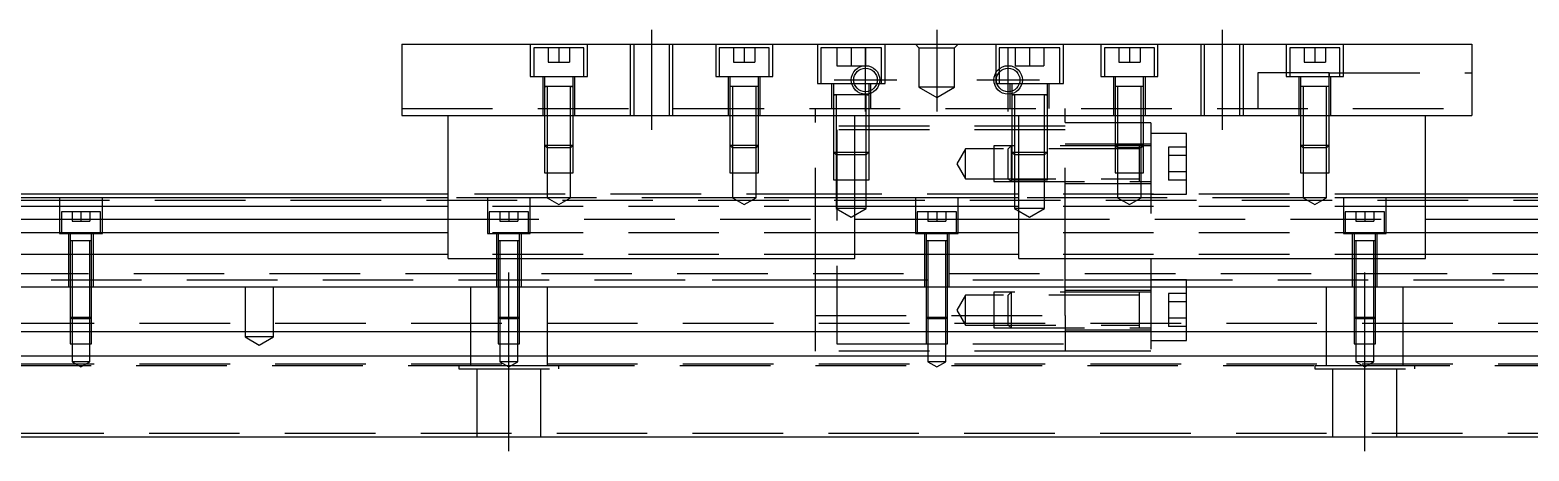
# Model space of a CAD drawing. Extents: x -12 to 791, y -270 to 102.
# Drawn here: x 192.9 to 403, y -235.7 to -176.7 of the extents above; entities that cross this region are included whole.
import ezdxf

# ---------------------------------------------------------------- set-up
doc = ezdxf.new("R2010")
doc.units = 0
doc.linetypes.add('CENTER', pattern=[50.8, 31.75, -6.35, 6.35, -6.35])
doc.linetypes.add('DASHED', pattern=[19.05, 12.7, -6.35])
doc.layers.get('0').update_dxf_attribs({"linetype": 'CONTINUOUS'})
doc.layers.add('CENTER', color=1, linetype='CENTER')

msp = doc.modelspace()

# ---------------------------------------------------------------- linework, layer by layer
at = {"color": 7, "linetype": 'CONTINUOUS'}
for p, q in [((245, -178.73), (245, -188.73)), ((245, -178.73), (395, -178.73)), ((395, -178.73), (395, -188.73)), ((245, -188.73), (395, -188.73)), ((251.5, -208.73), (251.5, -188.73)), ((308.5, -208.73), (308.5, -188.73)), ((331.5, -208.73), (331.5, -188.73)), ((388.5, -208.73), (388.5, -188.73)), ((251.5, -200.23), (0, -200.23)), ((251.5, -201.48), (0, -201.48)), ((251.5, -199.73), (60.5, -199.73)), ((331.5, -200.23), (308.5, -200.23)), ((331.5, -201.48), (308.5, -201.48)), ((585, -199.73), (388.5, -199.73)), ((640, -200.23), (388.5, -200.23)), ((640, -201.48), (388.5, -201.48)), ((0, -203.26), (251.5, -203.26)), ((308.5, -203.26), (331.5, -203.26)), ((388.5, -203.26), (640, -203.26)), ((251.5, -205.15), (0, -205.15)), ((331.5, -205.15), (308.5, -205.15)), ((640, -205.15), (388.5, -205.15)), ((251.5, -208.21), (0, -208.21)), ((251.5, -208.73), (308.5, -208.73)), ((331.5, -208.21), (308.5, -208.21)), ((331.5, -208.73), (388.5, -208.73)), ((640, -208.21), (388.5, -208.21)), ((0, -212.73), (640, -212.73)), ((640, -219.03), (0, -219.03)), ((640, -222.43), (0, -222.43)), ((0, -233.73), (640, -233.73))]:
    msp.add_line(p, q, dxfattribs=at)
at = {"color": 3, "linetype": 'DASHED'}
for p, q in [((263, -178.73), (263, -183.23)), ((270.5, -179.23), (263.5, -179.23)), ((263.5, -179.23), (263.5, -183.23)), ((265.5, -179.23), (265.5, -181.23)), ((267, -179.23), (267, -181.23)), ((268.5, -179.23), (268.5, -181.23)), ((270.5, -183.23), (270.5, -179.23)), ((271, -183.23), (271, -178.73)), ((277, -178.73), (277, -188.73)), ((277.5, -178.73), (277.5, -188.73)), ((282.5, -188.73), (282.5, -178.73)), ((283, -188.73), (283, -178.73)), ((289, -178.73), (289, -183.23)), ((296.5, -179.23), (289.5, -179.23)), ((289.5, -179.23), (289.5, -183.23)), ((291.5, -179.23), (291.5, -181.23)), ((293, -179.23), (293, -181.23)), ((294.5, -179.23), (294.5, -181.23)), ((296.5, -183.23), (296.5, -179.23)), ((297, -183.23), (297, -178.73)), ((303.25, -178.73), (303.25, -184.23)), ((312.25, -179.23), (303.75, -179.23)), ((303.75, -179.23), (303.75, -184.23)), ((306, -179.23), (306, -181.73)), ((308, -179.23), (308, -181.73)), ((310, -179.23), (310, -181.73)), ((312.25, -184.23), (312.25, -179.23)), ((312.75, -184.23), (312.75, -178.73)), ((317.5, -179.23), (317, -178.73)), ((317.5, -179.23), (317.5, -184.73)), ((317.5, -179.23), (322.5, -179.23)), ((322.5, -179.23), (323, -178.73)), ((322.5, -184.73), (322.5, -179.23)), ((328.25, -178.73), (328.25, -184.23)), ((337.25, -179.23), (328.75, -179.23)), ((328.75, -179.23), (328.75, -182.17)), ((331, -179.23), (331, -181.73)), ((333, -179.23), (333, -181.73)), ((335, -179.23), (335, -181.73)), ((337.25, -184.23), (337.25, -179.23)), ((337.75, -184.23), (337.75, -178.73)), ((343, -178.73), (343, -183.23)), ((350.5, -179.23), (343.5, -179.23)), ((343.5, -179.23), (343.5, -183.23)), ((345.5, -179.23), (345.5, -181.23)), ((347, -179.23), (347, -181.23)), ((348.5, -179.23), (348.5, -181.23)), ((350.5, -183.23), (350.5, -179.23)), ((351, -183.23), (351, -178.73)), ((357, -178.73), (357, -188.73)), ((357.5, -178.73), (357.5, -188.73)), ((362.5, -188.73), (362.5, -178.73)), ((363, -188.73), (363, -178.73)), ((369, -178.73), (369, -183.23)), ((376.5, -179.23), (369.5, -179.23)), ((369.5, -179.23), (369.5, -183.23)), ((371.5, -179.23), (371.5, -181.23)), ((373, -179.23), (373, -181.23)), ((374.5, -179.23), (374.5, -181.23)), ((376.5, -183.23), (376.5, -179.23)), ((377, -183.23), (377, -178.73)), ((265.5, -181.23), (267, -181.23)), ((267, -181.23), (268.5, -181.23)), ((291.5, -181.23), (293, -181.23)), ((293, -181.23), (294.5, -181.23)), ((306, -181.73), (308, -181.73)), ((308, -181.73), (310, -181.73)), ((328.75, -182.17), (328.75, -182.65)), ((328.75, -182.65), (328.75, -184.23)), ((331, -181.73), (333, -181.73)), ((333, -181.73), (335, -181.73)), ((345.5, -181.23), (347, -181.23)), ((347, -181.23), (348.5, -181.23)), ((375, -182.73), (365, -182.73)), ((365, -182.73), (365, -187.73)), ((371.5, -181.23), (373, -181.23)), ((373, -181.23), (374.5, -181.23)), ((375, -183.23), (375, -182.73)), ((375, -182.73), (395, -182.73)), ((375, -182.73), (375, -183.23)), ((263, -183.23), (271, -183.23)), ((264.75, -183.23), (264.75, -188.73)), ((265, -183.23), (265, -184.63)), ((265, -184.62), (265, -184.63)), ((265, -184.63), (265.22, -184.63)), ((265.22, -184.63), (265, -184.63)), ((265, -184.63), (265, -188.73)), ((265, -184.63), (265, -184.63)), ((268.78, -184.63), (265.22, -184.63)), ((265.35, -184.63), (265.35, -188.73)), ((268.65, -188.73), (268.65, -184.63)), ((268.78, -184.63), (269, -184.63)), ((269, -184.63), (268.78, -184.63)), ((269, -184.63), (269, -183.23)), ((269, -184.63), (269, -184.62)), ((269, -188.73), (269, -184.63)), ((269, -184.63), (269, -184.63)), ((269.25, -188.73), (269.25, -183.23)), ((289, -183.23), (297, -183.23)), ((290.75, -183.23), (290.75, -188.73)), ((291, -183.23), (291, -184.63)), ((291, -184.62), (291, -184.63)), ((291.22, -184.63), (291, -184.63)), ((291, -184.63), (291, -188.73)), ((291, -184.63), (291, -184.63)), ((294.78, -184.63), (291.22, -184.63)), ((291.35, -184.63), (291.35, -188.73)), ((294.65, -188.73), (294.65, -184.63)), ((295, -184.63), (294.78, -184.63)), ((295, -184.63), (295, -183.23)), ((295, -184.63), (295, -184.62)), ((295, -188.73), (295, -184.63)), ((295, -184.63), (295, -184.63)), ((295.25, -188.73), (295.25, -183.23)), ((303.25, -184.23), (312.75, -184.23)), ((305.25, -184.23), (305.25, -187.73)), ((305.5, -184.23), (305.5, -185.83)), ((310.5, -185.3), (310.5, -184.23)), ((310.75, -187.73), (310.75, -184.23)), ((322.5, -184.73), (317.5, -184.73)), ((317.5, -184.73), (320, -186.17)), ((320, -186.17), (322.5, -184.73)), ((328.25, -184.23), (337.75, -184.23)), ((330.25, -184.23), (330.25, -187.73)), ((330.5, -184.23), (330.5, -185.3)), ((335.5, -185.83), (335.5, -184.23)), ((335.75, -187.73), (335.75, -184.23)), ((343, -183.23), (351, -183.23)), ((344.75, -183.23), (344.75, -188.73)), ((345, -183.23), (345, -184.63)), ((345, -184.62), (345, -184.63)), ((345.22, -184.63), (345, -184.63)), ((345, -184.63), (345, -188.73)), ((345, -184.63), (345, -184.63)), ((348.78, -184.63), (345.22, -184.63)), ((345.35, -184.63), (345.35, -188.73)), ((348.65, -188.73), (348.65, -184.63)), ((349, -184.63), (348.78, -184.63)), ((349, -184.63), (349, -183.23)), ((349, -184.63), (349, -184.62)), ((349, -188.73), (349, -184.63)), ((349, -184.63), (349, -184.63)), ((349.25, -188.73), (349.25, -183.23)), ((369, -183.23), (377, -183.23)), ((370.75, -183.23), (370.75, -188.73)), ((371, -183.23), (371, -184.63)), ((371, -184.62), (371, -184.63)), ((375, -184.63), (371, -184.63)), ((371, -184.63), (371, -184.63)), ((371, -184.63), (371, -188.73)), ((371.35, -184.63), (371.35, -188.73)), ((374.65, -188.73), (374.65, -184.63)), ((375, -184.63), (375, -183.23)), ((375, -188.73), (375, -184.63)), ((375.25, -188.73), (375.25, -183.23)), ((305.5, -185.83), (305.76, -185.83)), ((305.76, -185.83), (305.5, -185.83)), ((305.5, -185.83), (305.5, -185.84)), ((305.5, -185.83), (305.5, -185.83)), ((305.5, -185.83), (305.5, -187.73)), ((310.01, -185.83), (305.76, -185.83)), ((305.9, -185.83), (305.9, -187.73)), ((310.24, -185.83), (310.01, -185.83)), ((310.1, -187.73), (310.1, -185.83)), ((310.24, -185.83), (310.5, -185.83)), ((310.5, -185.83), (310.24, -185.83)), ((310.5, -185.67), (310.5, -185.3)), ((310.5, -185.83), (310.5, -185.67)), ((310.5, -185.84), (310.5, -185.83)), ((310.5, -187.73), (310.5, -185.83)), ((310.5, -185.83), (310.5, -185.83)), ((330.5, -185.3), (330.5, -185.67)), ((330.5, -185.67), (330.5, -185.83)), ((330.5, -185.83), (330.76, -185.83)), ((330.76, -185.83), (330.5, -185.83)), ((330.5, -185.83), (330.5, -185.84)), ((330.5, -185.83), (330.5, -185.83)), ((330.5, -185.83), (330.5, -187.73)), ((335.24, -185.83), (330.76, -185.83)), ((330.9, -185.83), (330.9, -187.73)), ((335.1, -187.73), (335.1, -185.83)), ((335.24, -185.83), (335.5, -185.83)), ((335.5, -185.83), (335.24, -185.83)), ((335.5, -185.84), (335.5, -185.83)), ((335.5, -187.73), (335.5, -185.83)), ((335.5, -185.83), (335.5, -185.83)), ((245, -187.73), (395, -187.73)), ((265, -188.73), (265, -192.88)), ((265, -188.73), (265, -192.88)), ((265.35, -188.73), (265.35, -193.23)), ((268.65, -193.23), (268.65, -188.73)), ((269, -192.88), (269, -188.73)), ((269, -192.88), (269, -188.73)), ((291, -188.73), (291, -192.88)), ((291, -188.73), (291, -192.88)), ((291.35, -188.73), (291.35, -193.23)), ((294.65, -193.23), (294.65, -188.73)), ((295, -192.88), (295, -188.73)), ((295, -192.88), (295, -188.73)), ((303, -188.73), (303, -187.73)), ((303, -208.73), (303, -188.73)), ((305.5, -187.73), (305.5, -188.73)), ((305.5, -187.73), (305.5, -188.73)), ((305.5, -188.73), (305.5, -193.83)), ((305.5, -188.73), (305.5, -193.83)), ((305.9, -187.73), (305.9, -188.73)), ((305.9, -188.73), (305.9, -194.23)), ((310.1, -188.73), (310.1, -187.73)), ((310.1, -194.23), (310.1, -188.73)), ((310.5, -188.73), (310.5, -187.73)), ((310.5, -188.73), (310.5, -187.73)), ((310.5, -193.83), (310.5, -188.73)), ((310.5, -193.83), (310.5, -188.73)), ((330.5, -187.73), (330.5, -188.73)), ((330.5, -187.73), (330.5, -188.73)), ((330.5, -188.73), (330.5, -193.83)), ((330.5, -188.73), (330.5, -193.83)), ((330.9, -187.73), (330.9, -188.73)), ((330.9, -188.73), (330.9, -194.23)), ((335.1, -188.73), (335.1, -187.73)), ((335.1, -194.23), (335.1, -188.73)), ((335.5, -188.73), (335.5, -187.73)), ((335.5, -188.73), (335.5, -187.73)), ((335.5, -193.83), (335.5, -188.73)), ((335.5, -193.83), (335.5, -188.73)), ((338, -188.73), (338, -187.73)), ((338, -208.73), (338, -188.73)), ((345, -188.73), (345, -192.88)), ((345, -188.73), (345, -192.88)), ((345.35, -188.73), (345.35, -193.23)), ((348.65, -193.23), (348.65, -188.73)), ((349, -192.88), (349, -188.73)), ((349, -192.88), (349, -188.73)), ((371, -188.73), (371, -192.88)), ((371, -188.73), (371, -192.88)), ((371.35, -188.73), (371.35, -193.23)), ((374.65, -193.23), (374.65, -188.73)), ((375, -192.88), (375, -188.73)), ((375, -192.88), (375, -188.73)), ((338, -190.23), (303, -190.23)), ((338, -190.73), (306, -190.73)), ((306, -190.73), (306, -220.73)), ((350, -189.73), (338, -189.73)), ((350, -189.73), (350, -221.73)), ((355, -191.23), (350, -191.23)), ((355, -199.73), (355, -191.23)), ((265, -192.88), (269, -192.88)), ((265, -192.88), (265, -196.73)), ((265, -192.88), (265.35, -193.23)), ((268.65, -193.23), (265.35, -193.23)), ((265.35, -193.23), (265.35, -196.73)), ((268.65, -193.23), (269, -192.88)), ((268.65, -196.73), (268.65, -193.23)), ((269, -196.73), (269, -192.88)), ((291, -192.88), (295, -192.88)), ((291, -192.88), (291, -196.73)), ((291, -192.88), (291.35, -193.23)), ((294.65, -193.23), (291.35, -193.23)), ((291.35, -193.23), (291.35, -196.73)), ((294.65, -193.23), (295, -192.88)), ((294.65, -196.73), (294.65, -193.23)), ((295, -196.73), (295, -192.88)), ((328, -192.98), (328, -197.98)), ((350, -192.98), (328, -192.98)), ((330.4, -192.98), (330.4, -197.98)), ((350, -192.73), (338, -192.73)), ((345, -192.88), (349, -192.88)), ((345, -192.88), (345, -196.73)), ((345, -192.88), (345.35, -193.23)), ((348.65, -193.23), (345.35, -193.23)), ((345.35, -193.23), (345.35, -196.73)), ((348.4, -197.98), (348.4, -192.98)), ((348.65, -193.23), (349, -192.88)), ((348.65, -196.73), (348.65, -193.23)), ((349, -196.73), (349, -192.88)), ((352.5, -193.17), (352.5, -197.79)), ((355, -193.17), (352.5, -193.17)), ((371, -192.88), (375, -192.88)), ((371, -192.88), (371, -196.73)), ((371, -192.88), (371.35, -193.23)), ((374.65, -193.23), (371.35, -193.23)), ((371.35, -193.23), (371.35, -196.73)), ((374.65, -193.23), (375, -192.88)), ((374.65, -196.73), (374.65, -193.23)), ((375, -196.73), (375, -192.88)), ((305.5, -193.83), (308.5, -193.83)), ((305.5, -193.83), (305.5, -197.73)), ((305.5, -193.83), (305.9, -194.23)), ((308.5, -194.23), (305.9, -194.23)), ((305.9, -194.23), (305.9, -197.73)), ((308.5, -193.83), (310.5, -193.83)), ((310.1, -194.23), (308.5, -194.23)), ((310.1, -194.23), (310.5, -193.83)), ((310.1, -197.73), (310.1, -194.23)), ((310.5, -197.73), (310.5, -193.83)), ((324, -193.38), (322.79, -195.48)), ((324, -197.58), (324, -193.38)), ((348.4, -193.38), (324, -193.38)), ((330.5, -193.83), (331.5, -193.83)), ((330.5, -193.83), (330.5, -197.73)), ((330.5, -193.83), (330.9, -194.23)), ((331.5, -194.23), (330.9, -194.23)), ((330.9, -194.23), (330.9, -197.73)), ((331.5, -193.83), (335.5, -193.83)), ((335.1, -194.23), (331.5, -194.23)), ((335.1, -194.23), (335.5, -193.83)), ((335.1, -197.73), (335.1, -194.23)), ((335.5, -197.73), (335.5, -193.83)), ((355, -194.33), (352.5, -194.33)), ((265, -196.73), (269, -196.73)), ((265.35, -196.73), (265.35, -200.23)), ((268.65, -200.23), (268.65, -196.73)), ((291, -196.73), (295, -196.73)), ((291.35, -196.73), (291.35, -200.23)), ((294.65, -200.23), (294.65, -196.73)), ((322.79, -195.48), (324, -197.58)), ((345, -196.73), (349, -196.73)), ((345.35, -196.73), (345.35, -200.23)), ((348.65, -200.23), (348.65, -196.73)), ((355, -196.63), (352.5, -196.63)), ((371, -196.73), (375, -196.73)), ((371.35, -196.73), (371.35, -200.23)), ((374.65, -200.23), (374.65, -196.73)), ((305.5, -197.73), (310.5, -197.73)), ((305.9, -197.73), (305.9, -201.73)), ((310.1, -201.73), (310.1, -197.73)), ((324, -197.58), (348.4, -197.58)), ((328, -197.98), (350, -197.98)), ((330.5, -197.73), (335.5, -197.73)), ((330.9, -197.73), (330.9, -201.73)), ((335.1, -201.73), (335.1, -197.73)), ((338, -198.23), (350, -198.23)), ((355, -197.79), (352.5, -197.79)), ((585, -200.61), (55, -200.61)), ((197, -200.23), (197, -205.23)), ((203, -205.23), (203, -200.23)), ((306, -199.73), (251.5, -199.73)), ((265.35, -200.23), (251.5, -200.23)), ((308.5, -201.48), (251.5, -201.48)), ((257, -200.23), (257, -205.23)), ((263, -205.23), (263, -200.23)), ((268.65, -200.23), (265.35, -200.23)), ((265.35, -200.23), (267, -201.18)), ((267, -201.18), (268.65, -200.23)), ((291.35, -200.23), (268.65, -200.23)), ((294.65, -200.23), (291.35, -200.23)), ((291.35, -200.23), (293, -201.18)), ((293, -201.18), (294.65, -200.23)), ((308.5, -200.23), (294.65, -200.23)), ((310.1, -201.73), (305.9, -201.73)), ((305.9, -201.73), (308, -202.94)), ((388.5, -199.73), (306, -199.73)), ((308, -202.94), (310.1, -201.73)), ((317, -200.23), (317, -205.23)), ((323, -205.23), (323, -200.23)), ((335.1, -201.73), (330.9, -201.73)), ((330.9, -201.73), (333, -202.94)), ((345.35, -200.23), (331.5, -200.23)), ((388.5, -201.48), (331.5, -201.48)), ((333, -202.94), (335.1, -201.73)), ((348.65, -200.23), (345.35, -200.23)), ((345.35, -200.23), (347, -201.18)), ((347, -201.18), (348.65, -200.23)), ((371.35, -200.23), (348.65, -200.23)), ((350, -199.73), (355, -199.73)), ((374.65, -200.23), (371.35, -200.23)), ((371.35, -200.23), (373, -201.18)), ((373, -201.18), (374.65, -200.23)), ((388.5, -200.23), (374.65, -200.23)), ((377, -200.23), (377, -205.23)), ((383, -205.23), (383, -200.23)), ((202.75, -202.23), (197.25, -202.23)), ((197.25, -202.23), (197.25, -205.23)), ((198.75, -202.23), (198.75, -203.53)), ((198.75, -203.53), (200, -203.53)), ((200, -202.23), (200, -203.53)), ((200, -203.53), (201.25, -203.53)), ((201.25, -202.23), (201.25, -203.53)), ((202.75, -205.23), (202.75, -202.23)), ((251.5, -203.26), (308.5, -203.26)), ((262.75, -202.23), (257.25, -202.23)), ((257.25, -202.23), (257.25, -205.23)), ((258.75, -202.23), (258.75, -203.53)), ((258.75, -203.53), (260, -203.53)), ((260, -202.23), (260, -203.53)), ((260, -203.53), (261.25, -203.53)), ((261.25, -202.23), (261.25, -203.53)), ((262.75, -205.23), (262.75, -202.23)), ((322.75, -202.23), (317.25, -202.23)), ((317.25, -202.23), (317.25, -205.23)), ((318.75, -202.23), (318.75, -203.53)), ((318.75, -203.53), (320, -203.53)), ((320, -202.23), (320, -203.53)), ((320, -203.53), (321.25, -203.53)), ((321.25, -202.23), (321.25, -203.53)), ((322.75, -205.23), (322.75, -202.23)), ((331.5, -203.26), (388.5, -203.26)), ((382.75, -202.23), (377.25, -202.23)), ((377.25, -202.23), (377.25, -205.23)), ((378.75, -202.23), (378.75, -203.53)), ((378.75, -203.53), (380, -203.53)), ((380, -202.23), (380, -203.53)), ((380, -203.53), (381.25, -203.53)), ((381.25, -202.23), (381.25, -203.53)), ((382.75, -205.23), (382.75, -202.23)), ((197, -205.23), (203, -205.23)), ((198.25, -205.23), (198.25, -212.73)), ((198.5, -205.23), (198.5, -206.23)), ((201.5, -206.23), (201.5, -205.23)), ((201.75, -212.73), (201.75, -205.23)), ((308.5, -205.15), (251.5, -205.15)), ((257, -205.23), (263, -205.23)), ((258.25, -205.23), (258.25, -212.73)), ((258.5, -205.23), (258.5, -206.23)), ((261.5, -206.23), (261.5, -205.23)), ((261.75, -212.73), (261.75, -205.23)), ((317, -205.23), (323, -205.23)), ((318.25, -205.23), (318.25, -212.73)), ((318.5, -205.23), (318.5, -206.23)), ((321.5, -206.23), (321.5, -205.23)), ((321.75, -212.73), (321.75, -205.23)), ((388.5, -205.15), (331.5, -205.15)), ((377, -205.23), (383, -205.23)), ((378.25, -205.23), (378.25, -212.73)), ((378.5, -205.23), (378.5, -206.23)), ((381.5, -206.23), (381.5, -205.23)), ((381.75, -212.73), (381.75, -205.23)), ((198.5, -206.22), (198.5, -206.23)), ((198.5, -206.23), (201.5, -206.23)), ((198.5, -206.23), (198.5, -206.24)), ((198.5, -206.23), (198.5, -212.73)), ((198.75, -206.23), (198.75, -212.73)), ((201.25, -212.73), (201.25, -206.23)), ((201.5, -206.23), (201.5, -206.22)), ((201.5, -206.24), (201.5, -206.23)), ((201.5, -212.73), (201.5, -206.23)), ((258.5, -206.22), (258.5, -206.23)), ((258.5, -206.23), (261.5, -206.23)), ((258.5, -206.23), (258.5, -206.24)), ((258.5, -206.23), (258.5, -212.73)), ((258.75, -206.23), (258.75, -212.73)), ((261.25, -212.73), (261.25, -206.23)), ((261.5, -206.23), (261.5, -206.22)), ((261.5, -206.24), (261.5, -206.23)), ((261.5, -212.73), (261.5, -206.23)), ((318.5, -206.22), (318.5, -206.23)), ((318.5, -206.23), (321.5, -206.23)), ((318.5, -206.23), (318.5, -206.24)), ((318.5, -206.23), (318.5, -212.73)), ((318.75, -206.23), (318.75, -212.73)), ((321.25, -212.73), (321.25, -206.23)), ((321.5, -206.23), (321.5, -206.22)), ((321.5, -206.24), (321.5, -206.23)), ((321.5, -212.73), (321.5, -206.23)), ((378.5, -206.22), (378.5, -206.23)), ((378.5, -206.23), (381.5, -206.23)), ((378.5, -206.23), (378.5, -206.24)), ((378.5, -206.23), (378.5, -212.73)), ((378.75, -206.23), (378.75, -212.73)), ((381.25, -212.73), (381.25, -206.23)), ((381.5, -206.23), (381.5, -206.22)), ((381.5, -206.24), (381.5, -206.23)), ((381.5, -212.73), (381.5, -206.23)), ((308.5, -208.21), (251.5, -208.21)), ((303, -212.73), (303, -208.73)), ((388.5, -208.21), (331.5, -208.21)), ((338, -212.73), (338, -208.73)), ((55, -210.86), (585, -210.86)), ((81.5, -211.73), (288.5, -211.73)), ((288.5, -211.73), (288.75, -211.73)), ((288.75, -211.73), (291.25, -211.73)), ((291.25, -211.73), (291.5, -211.73)), ((291.5, -211.73), (303, -211.73)), ((303, -211.73), (306, -211.73)), ((306, -211.73), (338, -211.73)), ((306, -211.73), (338, -211.73)), ((338, -211.73), (348.5, -211.73)), ((338, -211.73), (348.5, -211.73)), ((348.5, -211.73), (348.75, -211.73)), ((348.5, -211.73), (348.75, -211.73)), ((348.75, -211.73), (350, -211.73)), ((348.75, -211.73), (585, -211.73)), ((355, -211.73), (350, -211.73)), ((355, -220.23), (355, -211.73)), ((198.5, -212.73), (198.5, -216.98)), ((198.5, -212.73), (198.5, -216.98)), ((198.75, -212.73), (198.75, -217.23)), ((201.25, -217.23), (201.25, -212.73)), ((201.5, -216.98), (201.5, -212.73)), ((201.5, -216.98), (201.5, -212.73)), ((223, -212.73), (223, -219.73)), ((227, -219.73), (227, -212.73)), ((254.64, -223.73), (254.64, -212.73)), ((258.5, -212.73), (258.5, -216.98)), ((258.5, -212.73), (258.5, -216.98)), ((258.75, -212.73), (258.75, -217.23)), ((261.25, -217.23), (261.25, -212.73)), ((261.5, -216.98), (261.5, -212.73)), ((261.5, -216.98), (261.5, -212.73)), ((265.36, -212.73), (265.36, -223.73)), ((303, -216.73), (303, -212.73)), ((318.5, -212.73), (318.5, -216.98)), ((318.5, -212.73), (318.5, -216.98)), ((318.75, -212.73), (318.75, -217.23)), ((321.25, -217.23), (321.25, -212.73)), ((321.5, -216.98), (321.5, -212.73)), ((321.5, -216.98), (321.5, -212.73)), ((324, -213.88), (322.79, -215.98)), ((324, -218.08), (324, -213.88)), ((348.4, -213.88), (324, -213.88)), ((328, -213.48), (328, -218.48)), ((350, -213.48), (328, -213.48)), ((330.4, -213.48), (330.4, -218.48)), ((338, -216.73), (338, -212.73)), ((350, -213.23), (338, -213.23)), ((348.4, -218.48), (348.4, -213.48)), ((352.5, -213.67), (352.5, -218.29)), ((355, -213.67), (352.5, -213.67)), ((374.64, -223.73), (374.64, -212.73)), ((378.5, -212.73), (378.5, -216.98)), ((378.5, -212.73), (378.5, -216.98)), ((378.75, -212.73), (378.75, -217.23)), ((381.25, -217.23), (381.25, -212.73)), ((381.5, -216.98), (381.5, -212.73)), ((381.5, -216.98), (381.5, -212.73)), ((385.36, -212.73), (385.36, -223.73)), ((322.79, -215.98), (324, -218.08)), ((355, -214.83), (352.5, -214.83)), ((640, -217.88), (0, -217.88)), ((198.5, -216.98), (201.5, -216.98)), ((198.5, -216.98), (198.5, -219.03)), ((198.5, -216.98), (198.75, -217.23)), ((201.25, -217.23), (198.75, -217.23)), ((198.75, -217.23), (198.75, -220.73)), ((201.25, -217.23), (201.5, -216.98)), ((201.25, -220.73), (201.25, -217.23)), ((201.5, -219.03), (201.5, -216.98)), ((258.5, -216.98), (261.5, -216.98)), ((258.5, -216.98), (258.5, -219.03)), ((258.5, -216.98), (258.75, -217.23)), ((261.25, -217.23), (258.75, -217.23)), ((258.75, -217.23), (258.75, -220.73)), ((261.25, -217.23), (261.5, -216.98)), ((261.25, -220.73), (261.25, -217.23)), ((261.5, -219.03), (261.5, -216.98)), ((303, -216.73), (338, -216.73)), ((303, -219.03), (303, -216.73)), ((318.5, -216.98), (321.5, -216.98)), ((318.5, -216.98), (318.5, -219.03)), ((318.5, -216.98), (318.75, -217.23)), ((321.25, -217.23), (318.75, -217.23)), ((318.75, -217.23), (318.75, -220.73)), ((321.25, -217.23), (321.5, -216.98)), ((321.25, -220.73), (321.25, -217.23)), ((321.5, -219.03), (321.5, -216.98)), ((324, -218.08), (348.4, -218.08)), ((328, -218.48), (350, -218.48)), ((338, -216.73), (338, -219.03)), ((355, -217.13), (352.5, -217.13)), ((355, -218.29), (352.5, -218.29)), ((378.5, -216.98), (381.5, -216.98)), ((378.5, -216.98), (378.5, -219.03)), ((378.5, -216.98), (378.75, -217.23)), ((381.25, -217.23), (378.75, -217.23)), ((378.75, -217.23), (378.75, -220.73)), ((381.25, -217.23), (381.5, -216.98)), ((381.25, -220.73), (381.25, -217.23)), ((381.5, -219.03), (381.5, -216.98)), ((198.5, -219.03), (198.5, -220.73)), ((201.5, -220.73), (201.5, -219.03)), ((227, -219.73), (223, -219.73)), ((223, -219.73), (225, -220.88)), ((225, -220.88), (227, -219.73)), ((258.5, -219.03), (258.5, -220.73)), ((261.5, -220.73), (261.5, -219.03)), ((338, -219.01), (303, -219.01)), ((303, -221.73), (303, -219.03)), ((318.5, -219.03), (318.5, -220.73)), ((321.5, -220.73), (321.5, -219.03)), ((338, -218.73), (350, -218.73)), ((338, -219.03), (338, -221.73)), ((350, -220.23), (355, -220.23)), ((378.5, -219.03), (378.5, -220.73)), ((381.5, -220.73), (381.5, -219.03)), ((198.5, -220.73), (201.5, -220.73)), ((198.75, -220.73), (198.75, -223.23)), ((201.25, -223.23), (201.25, -220.73)), ((258.5, -220.73), (261.5, -220.73)), ((258.75, -220.73), (258.75, -223.23)), ((261.25, -223.23), (261.25, -220.73)), ((338, -221.73), (303, -221.73)), ((306, -220.73), (338, -220.73)), ((318.5, -220.73), (321.5, -220.73)), ((318.75, -220.73), (318.75, -223.23)), ((321.25, -223.23), (321.25, -220.73)), ((350, -221.73), (338, -221.73)), ((378.5, -220.73), (381.5, -220.73)), ((378.75, -220.73), (378.75, -223.23)), ((381.25, -223.23), (381.25, -220.73)), ((640, -223.58), (0, -223.58)), ((55.36, -223.73), (584.64, -223.73)), ((201.25, -223.23), (198.75, -223.23)), ((198.75, -223.23), (200, -223.95)), ((200, -223.95), (201.25, -223.23)), ((253, -223.73), (267, -223.73)), ((253, -223.73), (253, -224.23)), ((253, -224.23), (267, -224.23)), ((255.5, -224.23), (255.5, -233.73)), ((261.25, -223.23), (258.75, -223.23)), ((258.75, -223.23), (260, -223.95)), ((260, -223.95), (261.25, -223.23)), ((264.5, -233.73), (264.5, -224.23)), ((267, -224.23), (267, -223.73)), ((321.25, -223.23), (318.75, -223.23)), ((318.75, -223.23), (320, -223.95)), ((320, -223.95), (321.25, -223.23)), ((373, -223.73), (387, -223.73)), ((373, -223.73), (373, -224.23)), ((373, -224.23), (387, -224.23)), ((375.5, -224.23), (375.5, -233.73)), ((381.25, -223.23), (378.75, -223.23)), ((378.75, -223.23), (380, -223.95)), ((380, -223.95), (381.25, -223.23)), ((384.5, -233.73), (384.5, -224.23)), ((387, -224.23), (387, -223.73)), ((0, -233.23), (640, -233.23))]:
    msp.add_line(p, q, dxfattribs=at)
at = {"color": 3, "linetype": 'CONTINUOUS'}
for p, q in [((330.4, -192.98), (330, -193.38)), ((330, -197.58), (330, -193.38)), ((330.4, -197.98), (330, -197.58)), ((330.4, -213.48), (330, -213.88)), ((330, -218.08), (330, -213.88)), ((330.4, -218.48), (330, -218.08))]:
    msp.add_line(p, q, dxfattribs=at)
for centre in [(310, -183.73), (330, -183.73)]:
    msp.add_circle(centre, 2, dxfattribs=at)
at = {"color": 7, "linetype": 'CONTINUOUS'}
for centre in [(310, -183.73), (330, -183.73)]:
    msp.add_circle(centre, 1.65, dxfattribs=at)
at = {"layer": 'CENTER', "color": 1, "linetype": 'CENTER'}
for p, q in [((280, -176.73), (280, -190.73)), ((320, -176.73), (320, -188.17)), ((360, -176.73), (360, -190.73)), ((310, -188.13), (310, -179.33)), ((330, -188.13), (330, -179.33)), ((305.6, -183.73), (314.4, -183.73)), ((325.6, -183.73), (334.4, -183.73)), ((260, -235.73), (260, -210.73)), ((380, -235.73), (380, -210.73))]:
    msp.add_line(p, q, dxfattribs=at)

doc.saveas('drawing.dxf')
